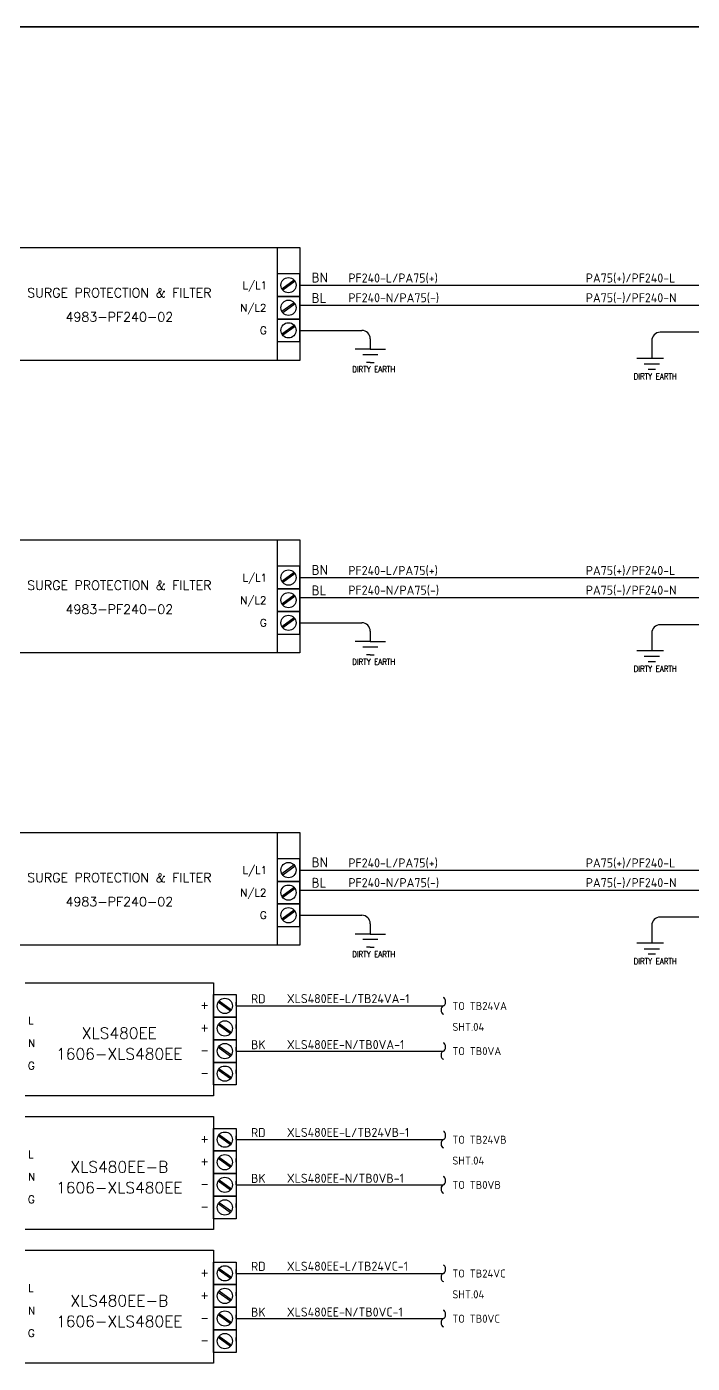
# Model space of a CAD drawing. Header units: millimetres. Extents: x 0 to 7875, y -75 to 3056.
# Drawn here: x 1829 to 2512, y 1332 to 2704 of the extents above; entities that cross this region are included whole.
import ezdxf
from ezdxf.enums import TextEntityAlignment as Align

# ---------------------------------------------------------------- set-up
doc = ezdxf.new("R2010")
doc.units = ezdxf.units.MM
doc.layers.add('HELPPOINT', color=7, linetype='Continuous')
doc.layers.add('power', color=7, linetype='Continuous', lineweight=25)
doc.styles.add('HTX11', font='O8111901')
doc.styles.add('ISO3098B', font='ISO3098B.shx')
doc.styles.add('ROMANS', font='romans.shx', dxfattribs={"width": 0.85, "height": 25})

# ---------------------------------------------------------------- blocks, each defined once
blk = doc.blocks.new('xFrame')
at = {"layer": 'HELPPOINT', "color": 4, "lineweight": 35}
blk.add_line((0, 2704.2), (3893.3, 2704.2), dxfattribs=at)
blk.add_line((0, 2704.2), (3893.3, 2704.2), dxfattribs=at)
at = {"style": 'HTX11'}
for tag, p in [('A', (3517.8, 79.8)), ('B', (3811.6, 14.9))]:
    blk.add_attdef(tag, text='', height=14.8, dxfattribs=at).set_placement(p, align=Align.MIDDLE_CENTER)

msp = doc.modelspace()

# ---------------------------------------------------------------- linework, layer by layer
for p, q in [((1761.4, 2477.5), (2085.7, 2477.5)), ((2085.7, 2423.3), (2085.7, 2415.6)), ((1761.4, 2177.1), (2085.7, 2177.1)), ((2085.7, 2123), (2085.7, 2115.3)), ((1761.4, 1876.8), (2085.7, 1876.8)), ((2085.7, 1822.7), (2085.7, 1814.9)), ((1826.9, 1722.3), (2020.3, 1722.3)), ((2020.3, 1722.3), (2020.3, 1664.3)), ((2020.3, 1664.3), (2020.3, 1606.3)), ((2020.3, 1606.3), (1826.9, 1606.3)), ((1826.9, 1584.9), (2020.3, 1584.9)), ((2020.3, 1584.9), (2020.3, 1526.9)), ((2020.3, 1526.9), (2020.3, 1468.9)), ((2020.3, 1468.9), (1826.9, 1468.9)), ((1826.9, 1447.6), (2020.3, 1447.6)), ((2020.3, 1447.6), (2020.3, 1389.6)), ((2020.3, 1389.6), (2020.3, 1331.5)), ((2020.3, 1331.5), (1826.9, 1331.5))]:
    msp.add_line(p, q)
at = {"color": 2}
for p, q in [((2085.7, 2477.5), (2085.7, 2361.4)), ((2085.7, 2477.5), (2085.7, 2361.4)), ((2085.7, 2419.4), (2085.7, 2361.4)), ((2085.7, 2361.4), (1761.4, 2361.4)), ((2085.7, 2177.1), (2085.7, 2061.1)), ((2085.7, 2177.1), (2085.7, 2061.1)), ((2085.7, 2119.1), (2085.7, 2061.1)), ((2085.7, 2061.1), (1761.4, 2061.1)), ((2085.7, 1876.8), (2085.7, 1760.8)), ((2085.7, 1876.8), (2085.7, 1760.8)), ((2085.7, 1818.8), (2085.7, 1760.8)), ((2085.7, 1760.8), (1761.4, 1760.8))]:
    msp.add_line(p, q, dxfattribs=at)
at = {"color": 0}
for p, q in [((2108.9, 2450.4), (2085.7, 2450.4)), ((2085.7, 2450.4), (2085.7, 2427.2)), ((2103.2, 2443.9), (2090.6, 2434.8)), ((2103.2, 2443.9), (2090.6, 2434.8)), ((2103.2, 2443.9), (2090.6, 2434.8)), ((2103.2, 2443.9), (2090.6, 2434.8)), ((2103.2, 2443.9), (2090.6, 2434.8)), ((2103.2, 2443.9), (2090.6, 2434.8)), ((2103.2, 2443.9), (2090.6, 2434.8)), ((2103.2, 2443.9), (2090.6, 2434.8)), ((2103.2, 2443.9), (2090.6, 2434.8)), ((2103.2, 2443.9), (2090.6, 2434.8)), ((2103.2, 2443.9), (2090.6, 2434.8)), ((2103.2, 2443.9), (2090.6, 2434.8)), ((2103.2, 2443.9), (2090.6, 2434.8)), ((2103.2, 2443.9), (2090.6, 2434.8)), ((2103.2, 2443.9), (2090.6, 2434.8)), ((2108.9, 2427.2), (2108.9, 2450.4)), ((2104, 2442.8), (2091.4, 2433.7)), ((2104, 2442.8), (2091.4, 2433.7)), ((2104, 2442.8), (2091.4, 2433.7)), ((2104, 2442.8), (2091.4, 2433.7)), ((2104, 2442.8), (2091.4, 2433.7)), ((2108.9, 2438.8), (2108.9, 2442.6)), ((2085.7, 2427.2), (2108.9, 2427.2)), ((2108.9, 2427.2), (2085.7, 2427.2)), ((2085.7, 2427.2), (2085.7, 2404)), ((2103.2, 2420.7), (2090.6, 2411.6)), ((2103.2, 2420.7), (2090.6, 2411.6)), ((2103.2, 2420.7), (2090.6, 2411.6)), ((2103.2, 2420.7), (2090.6, 2411.6)), ((2103.2, 2420.7), (2090.6, 2411.6)), ((2103.2, 2420.7), (2090.6, 2411.6)), ((2103.2, 2420.7), (2090.6, 2411.6)), ((2103.2, 2420.7), (2090.6, 2411.6)), ((2103.2, 2420.7), (2090.6, 2411.6)), ((2103.2, 2420.7), (2090.6, 2411.6)), ((2103.2, 2420.7), (2090.6, 2411.6)), ((2103.2, 2420.7), (2090.6, 2411.6)), ((2103.2, 2420.7), (2090.6, 2411.6)), ((2103.2, 2420.7), (2090.6, 2411.6)), ((2103.2, 2420.7), (2090.6, 2411.6)), ((2104, 2419.6), (2091.4, 2410.5)), ((2104, 2419.6), (2091.4, 2410.5)), ((2104, 2419.6), (2091.4, 2410.5)), ((2104, 2419.6), (2091.4, 2410.5)), ((2104, 2419.6), (2091.4, 2410.5)), ((2108.9, 2404), (2108.9, 2427.2)), ((2108.9, 2415.6), (2108.9, 2419.4)), ((2085.7, 2404), (2108.9, 2404)), ((2108.9, 2404), (2085.7, 2404)), ((2085.7, 2404), (2085.7, 2380.8)), ((2108.9, 2380.8), (2108.9, 2404)), ((2103.2, 2397.5), (2090.6, 2388.4)), ((2103.2, 2397.5), (2090.6, 2388.4)), ((2103.2, 2397.5), (2090.6, 2388.4)), ((2103.2, 2397.5), (2090.6, 2388.4)), ((2103.2, 2397.5), (2090.6, 2388.4)), ((2103.2, 2397.5), (2090.6, 2388.4)), ((2103.2, 2397.5), (2090.6, 2388.4)), ((2103.2, 2397.5), (2090.6, 2388.4)), ((2103.2, 2397.5), (2090.6, 2388.4)), ((2103.2, 2397.5), (2090.6, 2388.4)), ((2103.2, 2397.5), (2090.6, 2388.4)), ((2103.2, 2397.5), (2090.6, 2388.4)), ((2103.2, 2397.5), (2090.6, 2388.4)), ((2103.2, 2397.5), (2090.6, 2388.4)), ((2103.2, 2397.5), (2090.6, 2388.4)), ((2104, 2396.4), (2091.4, 2387.3)), ((2104, 2396.4), (2091.4, 2387.3)), ((2104, 2396.4), (2091.4, 2387.3)), ((2104, 2396.4), (2091.4, 2387.3)), ((2104, 2396.4), (2091.4, 2387.3)), ((2085.7, 2380.8), (2108.9, 2380.8)), ((2108.9, 2150.1), (2085.7, 2150.1)), ((2085.7, 2150.1), (2085.7, 2126.9)), ((2103.2, 2143.6), (2090.6, 2134.4)), ((2103.2, 2143.6), (2090.6, 2134.4)), ((2103.2, 2143.6), (2090.6, 2134.4)), ((2103.2, 2143.6), (2090.6, 2134.4)), ((2103.2, 2143.6), (2090.6, 2134.4)), ((2103.2, 2143.6), (2090.6, 2134.4)), ((2103.2, 2143.6), (2090.6, 2134.4)), ((2103.2, 2143.6), (2090.6, 2134.4)), ((2103.2, 2143.6), (2090.6, 2134.4)), ((2103.2, 2143.6), (2090.6, 2134.4)), ((2103.2, 2143.6), (2090.6, 2134.4)), ((2103.2, 2143.6), (2090.6, 2134.4)), ((2103.2, 2143.6), (2090.6, 2134.4)), ((2103.2, 2143.6), (2090.6, 2134.4)), ((2103.2, 2143.6), (2090.6, 2134.4)), ((2104, 2142.5), (2091.4, 2133.3)), ((2104, 2142.5), (2091.4, 2133.3)), ((2104, 2142.5), (2091.4, 2133.3)), ((2104, 2142.5), (2091.4, 2133.3)), ((2104, 2142.5), (2091.4, 2133.3)), ((2108.9, 2126.9), (2108.9, 2150.1)), ((2108.9, 2138.5), (2108.9, 2142.3)), ((2085.7, 2126.9), (2108.9, 2126.9)), ((2108.9, 2126.9), (2085.7, 2126.9)), ((2085.7, 2126.9), (2085.7, 2103.7)), ((2103.2, 2120.4), (2090.6, 2111.2)), ((2103.2, 2120.4), (2090.6, 2111.2)), ((2103.2, 2120.4), (2090.6, 2111.2)), ((2103.2, 2120.4), (2090.6, 2111.2)), ((2103.2, 2120.4), (2090.6, 2111.2)), ((2103.2, 2120.4), (2090.6, 2111.2)), ((2103.2, 2120.4), (2090.6, 2111.2)), ((2103.2, 2120.4), (2090.6, 2111.2)), ((2103.2, 2120.4), (2090.6, 2111.2)), ((2103.2, 2120.4), (2090.6, 2111.2)), ((2103.2, 2120.4), (2090.6, 2111.2)), ((2103.2, 2120.4), (2090.6, 2111.2)), ((2103.2, 2120.4), (2090.6, 2111.2)), ((2103.2, 2120.4), (2090.6, 2111.2)), ((2103.2, 2120.4), (2090.6, 2111.2)), ((2104, 2119.3), (2091.4, 2110.1)), ((2104, 2119.3), (2091.4, 2110.1)), ((2104, 2119.3), (2091.4, 2110.1)), ((2104, 2119.3), (2091.4, 2110.1)), ((2104, 2119.3), (2091.4, 2110.1)), ((2108.9, 2103.7), (2108.9, 2126.9)), ((2108.9, 2115.3), (2108.9, 2119.1)), ((2085.7, 2103.7), (2108.9, 2103.7)), ((2108.9, 2103.7), (2085.7, 2103.7)), ((2085.7, 2103.7), (2085.7, 2080.4)), ((2108.9, 2080.4), (2108.9, 2103.7)), ((2103.2, 2097.2), (2090.6, 2088)), ((2103.2, 2097.2), (2090.6, 2088)), ((2103.2, 2097.2), (2090.6, 2088)), ((2103.2, 2097.2), (2090.6, 2088)), ((2103.2, 2097.2), (2090.6, 2088)), ((2103.2, 2097.2), (2090.6, 2088)), ((2103.2, 2097.2), (2090.6, 2088)), ((2103.2, 2097.2), (2090.6, 2088)), ((2103.2, 2097.2), (2090.6, 2088)), ((2103.2, 2097.2), (2090.6, 2088)), ((2103.2, 2097.2), (2090.6, 2088)), ((2103.2, 2097.2), (2090.6, 2088)), ((2103.2, 2097.2), (2090.6, 2088)), ((2103.2, 2097.2), (2090.6, 2088)), ((2103.2, 2097.2), (2090.6, 2088)), ((2104, 2096.1), (2091.4, 2086.9)), ((2104, 2096.1), (2091.4, 2086.9)), ((2104, 2096.1), (2091.4, 2086.9)), ((2104, 2096.1), (2091.4, 2086.9)), ((2104, 2096.1), (2091.4, 2086.9)), ((2085.7, 2080.4), (2108.9, 2080.4)), ((2108.9, 1849.7), (2085.7, 1849.7)), ((2085.7, 1849.7), (2085.7, 1826.5)), ((2103.2, 1843.3), (2090.6, 1834.1)), ((2103.2, 1843.3), (2090.6, 1834.1)), ((2103.2, 1843.3), (2090.6, 1834.1)), ((2103.2, 1843.3), (2090.6, 1834.1)), ((2103.2, 1843.3), (2090.6, 1834.1)), ((2103.2, 1843.3), (2090.6, 1834.1)), ((2103.2, 1843.3), (2090.6, 1834.1)), ((2103.2, 1843.3), (2090.6, 1834.1)), ((2103.2, 1843.3), (2090.6, 1834.1)), ((2103.2, 1843.3), (2090.6, 1834.1)), ((2103.2, 1843.3), (2090.6, 1834.1)), ((2103.2, 1843.3), (2090.6, 1834.1)), ((2103.2, 1843.3), (2090.6, 1834.1)), ((2103.2, 1843.3), (2090.6, 1834.1)), ((2103.2, 1843.3), (2090.6, 1834.1)), ((2104, 1842.2), (2091.4, 1833)), ((2104, 1842.2), (2091.4, 1833)), ((2104, 1842.2), (2091.4, 1833)), ((2104, 1842.2), (2091.4, 1833)), ((2104, 1842.2), (2091.4, 1833)), ((2108.9, 1826.5), (2108.9, 1849.7)), ((2108.9, 1838.1), (2108.9, 1842)), ((2085.7, 1826.5), (2108.9, 1826.5)), ((2108.9, 1826.5), (2085.7, 1826.5)), ((2085.7, 1826.5), (2085.7, 1803.3)), ((2108.9, 1803.3), (2108.9, 1826.5)), ((2103.2, 1820.1), (2090.6, 1810.9)), ((2103.2, 1820.1), (2090.6, 1810.9)), ((2103.2, 1820.1), (2090.6, 1810.9)), ((2103.2, 1820.1), (2090.6, 1810.9)), ((2103.2, 1820.1), (2090.6, 1810.9)), ((2103.2, 1820.1), (2090.6, 1810.9)), ((2103.2, 1820.1), (2090.6, 1810.9)), ((2103.2, 1820.1), (2090.6, 1810.9)), ((2103.2, 1820.1), (2090.6, 1810.9)), ((2103.2, 1820.1), (2090.6, 1810.9)), ((2103.2, 1820.1), (2090.6, 1810.9)), ((2103.2, 1820.1), (2090.6, 1810.9)), ((2103.2, 1820.1), (2090.6, 1810.9)), ((2103.2, 1820.1), (2090.6, 1810.9)), ((2103.2, 1820.1), (2090.6, 1810.9)), ((2104, 1819), (2091.4, 1809.8)), ((2104, 1819), (2091.4, 1809.8)), ((2104, 1819), (2091.4, 1809.8)), ((2104, 1819), (2091.4, 1809.8)), ((2104, 1819), (2091.4, 1809.8)), ((2108.9, 1814.9), (2108.9, 1818.8)), ((2085.7, 1803.3), (2108.9, 1803.3)), ((2108.9, 1803.3), (2085.7, 1803.3)), ((2085.7, 1803.3), (2085.7, 1780.1)), ((2108.9, 1780.1), (2108.9, 1803.3)), ((2103.2, 1796.9), (2090.6, 1787.7)), ((2103.2, 1796.9), (2090.6, 1787.7)), ((2103.2, 1796.9), (2090.6, 1787.7)), ((2103.2, 1796.9), (2090.6, 1787.7)), ((2103.2, 1796.9), (2090.6, 1787.7)), ((2103.2, 1796.9), (2090.6, 1787.7)), ((2103.2, 1796.9), (2090.6, 1787.7)), ((2103.2, 1796.9), (2090.6, 1787.7)), ((2103.2, 1796.9), (2090.6, 1787.7)), ((2103.2, 1796.9), (2090.6, 1787.7)), ((2103.2, 1796.9), (2090.6, 1787.7)), ((2103.2, 1796.9), (2090.6, 1787.7)), ((2103.2, 1796.9), (2090.6, 1787.7)), ((2103.2, 1796.9), (2090.6, 1787.7)), ((2103.2, 1796.9), (2090.6, 1787.7)), ((2104, 1795.8), (2091.4, 1786.6)), ((2104, 1795.8), (2091.4, 1786.6)), ((2104, 1795.8), (2091.4, 1786.6)), ((2104, 1795.8), (2091.4, 1786.6)), ((2104, 1795.8), (2091.4, 1786.6)), ((2085.7, 1780.1), (2108.9, 1780.1)), ((2020.3, 1722.3), (2020.3, 1606.3)), ((2020.3, 1687), (2020.3, 1710.2)), ((2020.3, 1710.2), (2043.5, 1710.2)), ((2025.2, 1702.7), (2037.8, 1693.5)), ((2025.2, 1702.7), (2037.8, 1693.5)), ((2025.2, 1702.7), (2037.8, 1693.5)), ((2025.2, 1702.7), (2037.8, 1693.5)), ((2025.2, 1702.7), (2037.8, 1693.5)), ((2026, 1703.8), (2038.6, 1694.6)), ((2026, 1703.8), (2038.6, 1694.6)), ((2026, 1703.8), (2038.6, 1694.6)), ((2026, 1703.8), (2038.6, 1694.6)), ((2026, 1703.8), (2038.6, 1694.6)), ((2026, 1703.8), (2038.6, 1694.6)), ((2026, 1703.8), (2038.6, 1694.6)), ((2026, 1703.8), (2038.6, 1694.6)), ((2026, 1703.8), (2038.6, 1694.6)), ((2026, 1703.8), (2038.6, 1694.6)), ((2026, 1703.8), (2038.6, 1694.6)), ((2026, 1703.8), (2038.6, 1694.6)), ((2026, 1703.8), (2038.6, 1694.6)), ((2026, 1703.8), (2038.6, 1694.6)), ((2026, 1703.8), (2038.6, 1694.6)), ((2043.5, 1710.2), (2043.5, 1687)), ((2043.5, 1698.6), (2043.5, 1702.5)), ((2043.5, 1687), (2020.3, 1687)), ((2020.3, 1663.8), (2020.3, 1687)), ((2020.3, 1687), (2043.5, 1687)), ((2025.2, 1679.5), (2037.8, 1670.3)), ((2025.2, 1679.5), (2037.8, 1670.3)), ((2025.2, 1679.5), (2037.8, 1670.3)), ((2025.2, 1679.5), (2037.8, 1670.3)), ((2025.2, 1679.5), (2037.8, 1670.3)), ((2026, 1680.5), (2038.6, 1671.4)), ((2026, 1680.5), (2038.6, 1671.4)), ((2026, 1680.5), (2038.6, 1671.4)), ((2026, 1680.5), (2038.6, 1671.4)), ((2026, 1680.5), (2038.6, 1671.4)), ((2026, 1680.5), (2038.6, 1671.4)), ((2026, 1680.5), (2038.6, 1671.4)), ((2026, 1680.5), (2038.6, 1671.4)), ((2026, 1680.5), (2038.6, 1671.4)), ((2026, 1680.5), (2038.6, 1671.4)), ((2026, 1680.5), (2038.6, 1671.4)), ((2026, 1680.5), (2038.6, 1671.4)), ((2026, 1680.5), (2038.6, 1671.4)), ((2026, 1680.5), (2038.6, 1671.4)), ((2026, 1680.5), (2038.6, 1671.4)), ((2043.5, 1687), (2043.5, 1663.8)), ((2043.5, 1675.4), (2043.5, 1679.3)), ((2043.5, 1663.8), (2020.3, 1663.8)), ((2020.3, 1640.6), (2020.3, 1663.8)), ((2020.3, 1663.8), (2043.5, 1663.8)), ((2043.5, 1663.8), (2043.5, 1640.6)), ((2025.2, 1656.2), (2037.8, 1647.1)), ((2025.2, 1656.2), (2037.8, 1647.1)), ((2025.2, 1656.2), (2037.8, 1647.1)), ((2025.2, 1656.2), (2037.8, 1647.1)), ((2025.2, 1656.2), (2037.8, 1647.1)), ((2026, 1657.3), (2038.6, 1648.2)), ((2026, 1657.3), (2038.6, 1648.2)), ((2026, 1657.3), (2038.6, 1648.2)), ((2026, 1657.3), (2038.6, 1648.2)), ((2026, 1657.3), (2038.6, 1648.2)), ((2026, 1657.3), (2038.6, 1648.2)), ((2026, 1657.3), (2038.6, 1648.2)), ((2026, 1657.3), (2038.6, 1648.2)), ((2026, 1657.3), (2038.6, 1648.2)), ((2026, 1657.3), (2038.6, 1648.2)), ((2026, 1657.3), (2038.6, 1648.2)), ((2026, 1657.3), (2038.6, 1648.2)), ((2026, 1657.3), (2038.6, 1648.2)), ((2026, 1657.3), (2038.6, 1648.2)), ((2026, 1657.3), (2038.6, 1648.2)), ((2043.5, 1652.2), (2043.5, 1656.1)), ((2043.5, 1652.2), (2256.3, 1652.2)), ((2043.5, 1640.6), (2020.3, 1640.6)), ((2020.3, 1617.4), (2020.3, 1640.6)), ((2020.3, 1640.6), (2043.5, 1640.6)), ((2026, 1634.1), (2038.6, 1625)), ((2026, 1634.1), (2038.6, 1625)), ((2026, 1634.1), (2038.6, 1625)), ((2026, 1634.1), (2038.6, 1625)), ((2026, 1634.1), (2038.6, 1625)), ((2026, 1634.1), (2038.6, 1625)), ((2026, 1634.1), (2038.6, 1625)), ((2026, 1634.1), (2038.6, 1625)), ((2026, 1634.1), (2038.6, 1625)), ((2026, 1634.1), (2038.6, 1625)), ((2026, 1634.1), (2038.6, 1625)), ((2026, 1634.1), (2038.6, 1625)), ((2026, 1634.1), (2038.6, 1625)), ((2026, 1634.1), (2038.6, 1625)), ((2026, 1634.1), (2038.6, 1625)), ((2043.5, 1640.6), (2043.5, 1617.4)), ((2025.2, 1633), (2037.8, 1623.9)), ((2025.2, 1633), (2037.8, 1623.9)), ((2025.2, 1633), (2037.8, 1623.9)), ((2025.2, 1633), (2037.8, 1623.9)), ((2025.2, 1633), (2037.8, 1623.9)), ((2043.5, 1629), (2043.5, 1632.9)), ((2043.5, 1617.4), (2020.3, 1617.4)), ((2020.3, 1584.9), (2020.3, 1468.9)), ((2020.3, 1549.6), (2020.3, 1572.8)), ((2020.3, 1572.8), (2043.5, 1572.8)), ((2025.2, 1565.3), (2037.8, 1556.1)), ((2025.2, 1565.3), (2037.8, 1556.1)), ((2025.2, 1565.3), (2037.8, 1556.1)), ((2025.2, 1565.3), (2037.8, 1556.1)), ((2025.2, 1565.3), (2037.8, 1556.1)), ((2026, 1566.4), (2038.6, 1557.2)), ((2026, 1566.4), (2038.6, 1557.2)), ((2026, 1566.4), (2038.6, 1557.2)), ((2026, 1566.4), (2038.6, 1557.2)), ((2026, 1566.4), (2038.6, 1557.2)), ((2026, 1566.4), (2038.6, 1557.2)), ((2026, 1566.4), (2038.6, 1557.2)), ((2026, 1566.4), (2038.6, 1557.2)), ((2026, 1566.4), (2038.6, 1557.2)), ((2026, 1566.4), (2038.6, 1557.2)), ((2026, 1566.4), (2038.6, 1557.2)), ((2026, 1566.4), (2038.6, 1557.2)), ((2026, 1566.4), (2038.6, 1557.2)), ((2026, 1566.4), (2038.6, 1557.2)), ((2026, 1566.4), (2038.6, 1557.2)), ((2043.5, 1572.8), (2043.5, 1549.6)), ((2043.5, 1561.2), (2043.5, 1565.1)), ((2043.5, 1549.6), (2020.3, 1549.6)), ((2020.3, 1526.4), (2020.3, 1549.6)), ((2020.3, 1549.6), (2043.5, 1549.6)), ((2025.2, 1542.1), (2037.8, 1532.9)), ((2025.2, 1542.1), (2037.8, 1532.9)), ((2025.2, 1542.1), (2037.8, 1532.9)), ((2025.2, 1542.1), (2037.8, 1532.9)), ((2025.2, 1542.1), (2037.8, 1532.9)), ((2026, 1543.2), (2038.6, 1534)), ((2026, 1543.2), (2038.6, 1534)), ((2026, 1543.2), (2038.6, 1534)), ((2026, 1543.2), (2038.6, 1534)), ((2026, 1543.2), (2038.6, 1534)), ((2026, 1543.2), (2038.6, 1534)), ((2026, 1543.2), (2038.6, 1534)), ((2026, 1543.2), (2038.6, 1534)), ((2026, 1543.2), (2038.6, 1534)), ((2026, 1543.2), (2038.6, 1534)), ((2026, 1543.2), (2038.6, 1534)), ((2026, 1543.2), (2038.6, 1534)), ((2026, 1543.2), (2038.6, 1534)), ((2026, 1543.2), (2038.6, 1534)), ((2026, 1543.2), (2038.6, 1534)), ((2043.5, 1549.6), (2043.5, 1526.4)), ((2043.5, 1538), (2043.5, 1541.9)), ((2043.5, 1526.4), (2020.3, 1526.4)), ((2020.3, 1503.2), (2020.3, 1526.4)), ((2020.3, 1526.4), (2043.5, 1526.4)), ((2043.5, 1526.4), (2043.5, 1503.2)), ((2025.2, 1518.9), (2037.8, 1509.7)), ((2025.2, 1518.9), (2037.8, 1509.7)), ((2025.2, 1518.9), (2037.8, 1509.7)), ((2025.2, 1518.9), (2037.8, 1509.7)), ((2025.2, 1518.9), (2037.8, 1509.7)), ((2026, 1520), (2038.6, 1510.8)), ((2026, 1520), (2038.6, 1510.8)), ((2026, 1520), (2038.6, 1510.8)), ((2026, 1520), (2038.6, 1510.8)), ((2026, 1520), (2038.6, 1510.8)), ((2026, 1520), (2038.6, 1510.8)), ((2026, 1520), (2038.6, 1510.8)), ((2026, 1520), (2038.6, 1510.8)), ((2026, 1520), (2038.6, 1510.8)), ((2026, 1520), (2038.6, 1510.8)), ((2026, 1520), (2038.6, 1510.8)), ((2026, 1520), (2038.6, 1510.8)), ((2026, 1520), (2038.6, 1510.8)), ((2026, 1520), (2038.6, 1510.8)), ((2026, 1520), (2038.6, 1510.8)), ((2043.5, 1514.8), (2043.5, 1518.7)), ((2043.5, 1514.8), (2256.3, 1514.8)), ((2043.5, 1503.2), (2020.3, 1503.2)), ((2020.3, 1480), (2020.3, 1503.2)), ((2020.3, 1503.2), (2043.5, 1503.2)), ((2026, 1496.8), (2038.6, 1487.6)), ((2026, 1496.8), (2038.6, 1487.6)), ((2026, 1496.8), (2038.6, 1487.6)), ((2026, 1496.8), (2038.6, 1487.6)), ((2026, 1496.8), (2038.6, 1487.6)), ((2026, 1496.8), (2038.6, 1487.6)), ((2026, 1496.8), (2038.6, 1487.6)), ((2026, 1496.8), (2038.6, 1487.6)), ((2026, 1496.8), (2038.6, 1487.6)), ((2026, 1496.8), (2038.6, 1487.6)), ((2026, 1496.8), (2038.6, 1487.6)), ((2026, 1496.8), (2038.6, 1487.6)), ((2026, 1496.8), (2038.6, 1487.6)), ((2026, 1496.8), (2038.6, 1487.6)), ((2026, 1496.8), (2038.6, 1487.6)), ((2043.5, 1503.2), (2043.5, 1480)), ((2025.2, 1495.7), (2037.8, 1486.5)), ((2025.2, 1495.7), (2037.8, 1486.5)), ((2025.2, 1495.7), (2037.8, 1486.5)), ((2025.2, 1495.7), (2037.8, 1486.5)), ((2025.2, 1495.7), (2037.8, 1486.5)), ((2043.5, 1491.6), (2043.5, 1495.5)), ((2043.5, 1480), (2020.3, 1480)), ((2020.3, 1447.6), (2020.3, 1331.5)), ((2020.3, 1412.3), (2020.3, 1435.5)), ((2020.3, 1435.5), (2043.5, 1435.5)), ((2025.2, 1427.9), (2037.8, 1418.8)), ((2025.2, 1427.9), (2037.8, 1418.8)), ((2025.2, 1427.9), (2037.8, 1418.8)), ((2025.2, 1427.9), (2037.8, 1418.8)), ((2025.2, 1427.9), (2037.8, 1418.8)), ((2026, 1429), (2038.6, 1419.9)), ((2026, 1429), (2038.6, 1419.9)), ((2026, 1429), (2038.6, 1419.9)), ((2026, 1429), (2038.6, 1419.9)), ((2026, 1429), (2038.6, 1419.9)), ((2026, 1429), (2038.6, 1419.9)), ((2026, 1429), (2038.6, 1419.9)), ((2026, 1429), (2038.6, 1419.9)), ((2026, 1429), (2038.6, 1419.9)), ((2026, 1429), (2038.6, 1419.9)), ((2026, 1429), (2038.6, 1419.9)), ((2026, 1429), (2038.6, 1419.9)), ((2026, 1429), (2038.6, 1419.9)), ((2026, 1429), (2038.6, 1419.9)), ((2026, 1429), (2038.6, 1419.9)), ((2043.5, 1435.5), (2043.5, 1412.3)), ((2043.5, 1423.9), (2043.5, 1427.7)), ((2043.5, 1412.3), (2020.3, 1412.3)), ((2020.3, 1389.1), (2020.3, 1412.3)), ((2020.3, 1412.3), (2043.5, 1412.3)), ((2025.2, 1404.7), (2037.8, 1395.6)), ((2025.2, 1404.7), (2037.8, 1395.6)), ((2025.2, 1404.7), (2037.8, 1395.6)), ((2025.2, 1404.7), (2037.8, 1395.6)), ((2025.2, 1404.7), (2037.8, 1395.6)), ((2026, 1405.8), (2038.6, 1396.7)), ((2026, 1405.8), (2038.6, 1396.7)), ((2026, 1405.8), (2038.6, 1396.7)), ((2026, 1405.8), (2038.6, 1396.7)), ((2026, 1405.8), (2038.6, 1396.7)), ((2026, 1405.8), (2038.6, 1396.7)), ((2026, 1405.8), (2038.6, 1396.7)), ((2026, 1405.8), (2038.6, 1396.7)), ((2026, 1405.8), (2038.6, 1396.7)), ((2026, 1405.8), (2038.6, 1396.7)), ((2026, 1405.8), (2038.6, 1396.7)), ((2026, 1405.8), (2038.6, 1396.7)), ((2026, 1405.8), (2038.6, 1396.7)), ((2026, 1405.8), (2038.6, 1396.7)), ((2026, 1405.8), (2038.6, 1396.7)), ((2043.5, 1412.3), (2043.5, 1389.1)), ((2043.5, 1400.7), (2043.5, 1404.5)), ((2043.5, 1389.1), (2020.3, 1389.1)), ((2020.3, 1365.9), (2020.3, 1389.1)), ((2020.3, 1389.1), (2043.5, 1389.1)), ((2043.5, 1389.1), (2043.5, 1365.9)), ((2025.2, 1381.5), (2037.8, 1372.3)), ((2025.2, 1381.5), (2037.8, 1372.3)), ((2025.2, 1381.5), (2037.8, 1372.3)), ((2025.2, 1381.5), (2037.8, 1372.3)), ((2025.2, 1381.5), (2037.8, 1372.3)), ((2026, 1382.6), (2038.6, 1373.5)), ((2026, 1382.6), (2038.6, 1373.5)), ((2026, 1382.6), (2038.6, 1373.5)), ((2026, 1382.6), (2038.6, 1373.5)), ((2026, 1382.6), (2038.6, 1373.5)), ((2026, 1382.6), (2038.6, 1373.5)), ((2026, 1382.6), (2038.6, 1373.5)), ((2026, 1382.6), (2038.6, 1373.5)), ((2026, 1382.6), (2038.6, 1373.5)), ((2026, 1382.6), (2038.6, 1373.5)), ((2026, 1382.6), (2038.6, 1373.5)), ((2026, 1382.6), (2038.6, 1373.5)), ((2026, 1382.6), (2038.6, 1373.5)), ((2026, 1382.6), (2038.6, 1373.5)), ((2026, 1382.6), (2038.6, 1373.5)), ((2043.5, 1377.5), (2043.5, 1381.3)), ((2043.5, 1377.5), (2256.3, 1377.5)), ((2043.5, 1365.9), (2020.3, 1365.9)), ((2020.3, 1342.7), (2020.3, 1365.9)), ((2020.3, 1365.9), (2043.5, 1365.9)), ((2026, 1359.4), (2038.6, 1350.2)), ((2026, 1359.4), (2038.6, 1350.2)), ((2026, 1359.4), (2038.6, 1350.2)), ((2026, 1359.4), (2038.6, 1350.2)), ((2026, 1359.4), (2038.6, 1350.2)), ((2026, 1359.4), (2038.6, 1350.2)), ((2026, 1359.4), (2038.6, 1350.2)), ((2026, 1359.4), (2038.6, 1350.2)), ((2026, 1359.4), (2038.6, 1350.2)), ((2026, 1359.4), (2038.6, 1350.2)), ((2026, 1359.4), (2038.6, 1350.2)), ((2026, 1359.4), (2038.6, 1350.2)), ((2026, 1359.4), (2038.6, 1350.2)), ((2026, 1359.4), (2038.6, 1350.2)), ((2026, 1359.4), (2038.6, 1350.2)), ((2043.5, 1365.9), (2043.5, 1342.7)), ((2025.2, 1358.3), (2037.8, 1349.1)), ((2025.2, 1358.3), (2037.8, 1349.1)), ((2025.2, 1358.3), (2037.8, 1349.1)), ((2025.2, 1358.3), (2037.8, 1349.1)), ((2025.2, 1358.3), (2037.8, 1349.1)), ((2043.5, 1354.3), (2043.5, 1358.1)), ((2043.5, 1342.7), (2020.3, 1342.7))]:
    msp.add_line(p, q, dxfattribs=at)
at = {"color": 3}
for p, q in [((2108.9, 2392.4), (2172.6, 2392.4)), ((2542.7, 2390.4), (2479, 2390.4)), ((2181.3, 2383.7), (2181.3, 2373)), ((2470.3, 2381.7), (2470.3, 2363.5)), ((2181.3, 2373), (2165.8, 2373)), ((2189, 2367.4), (2173.6, 2367.4)), ((2181.3, 2373), (2196.8, 2373)), ((2482.4, 2363.5), (2454.9, 2363.5)), ((2181.3, 2359.5), (2177.4, 2359.5)), ((2181.3, 2359.5), (2185.2, 2359.5)), ((2462.6, 2357.9), (2478.1, 2357.9)), ((2474.2, 2352.2), (2466.5, 2352.2)), ((2108.9, 2092), (2172.6, 2092)), ((2542.7, 2090.1), (2479, 2090.1)), ((2181.3, 2083.3), (2181.3, 2072.7)), ((2470.3, 2081.4), (2470.3, 2063.2)), ((2181.3, 2072.7), (2165.8, 2072.7)), ((2189, 2067.1), (2173.6, 2067.1)), ((2181.3, 2059.2), (2177.4, 2059.2)), ((2181.3, 2072.7), (2196.8, 2072.7)), ((2181.3, 2059.2), (2185.2, 2059.2)), ((2482.4, 2063.2), (2454.9, 2063.2)), ((2462.6, 2057.6), (2478.1, 2057.6)), ((2474.2, 2051.9), (2466.5, 2051.9)), ((2108.9, 1791.7), (2172.6, 1791.7)), ((2542.7, 1789.8), (2479, 1789.8)), ((2181.3, 1772.4), (2165.8, 1772.4)), ((2181.3, 1783), (2181.3, 1772.4)), ((2181.3, 1772.4), (2196.8, 1772.4)), ((2470.3, 1781.1), (2470.3, 1762.9)), ((2189, 1766.8), (2173.6, 1766.8)), ((2181.3, 1758.8), (2177.4, 1758.8)), ((2181.3, 1758.8), (2185.2, 1758.8)), ((2482.4, 1762.9), (2454.9, 1762.9)), ((2462.6, 1757.3), (2478.1, 1757.3)), ((2474.2, 1751.6), (2466.5, 1751.6))]:
    msp.add_line(p, q, dxfattribs=at)
at = {"color": 1}
for p, q in [((2043.5, 1698.6), (2256.3, 1698.6)), ((2043.5, 1561.2), (2256.3, 1561.2)), ((2043.5, 1423.9), (2256.3, 1423.9))]:
    msp.add_line(p, q, dxfattribs=at)
at = {"color": 2}
for points in [[(2108.9, 2361.4), (1738.2, 2361.4), (1738.2, 2477.5), (2108.9, 2477.5)], [(2108.9, 2061.1), (1738.2, 2061.1), (1738.2, 2177.1), (2108.9, 2177.1)], [(2108.9, 1760.8), (1738.2, 1760.8), (1738.2, 1876.8), (2108.9, 1876.8)]]:
    msp.add_lwpolyline(points, close=True, dxfattribs=at)
at = {"color": 0}
for centre in [(2097.3, 2438.8), (2097.3, 2415.6), (2097.3, 2392.4), (2097.3, 2138.5), (2097.3, 2115.3), (2097.3, 2092), (2097.3, 1838.1), (2097.3, 1814.9), (2097.3, 1791.7), (2031.9, 1698.6), (2031.9, 1675.4), (2031.9, 1652.2), (2031.9, 1629), (2031.9, 1561.2), (2031.9, 1538), (2031.9, 1514.8), (2031.9, 1491.6), (2031.9, 1423.9), (2031.9, 1400.7), (2031.9, 1377.5), (2031.9, 1354.3)]:
    msp.add_circle(centre, 7.83, dxfattribs=at)
at = {"color": 3}
for centre, start, end in [((2172.6, 2383.7), 0, 90), ((2479, 2381.7), 90, 180), ((2172.6, 2083.3), 0, 90), ((2479, 2081.4), 90, 180), ((2172.6, 1783), 0, 90), ((2479, 1781.1), 90, 180)]:
    msp.add_arc(centre, 8.7, start, end, dxfattribs=at)
at = {"layer": 'power', "color": 1, "linetype": 'Continuous'}
for p, q in [((2108.9, 2438.8), (2542.7, 2438.8)), ((2108.9, 2138.5), (2542.7, 2138.5)), ((2108.9, 1838.1), (2542.7, 1838.1))]:
    msp.add_line(p, q, dxfattribs=at)
at = {"layer": 'power', "color": 0}
for p, q in [((2542.7, 2417.8), (2108.9, 2417.8)), ((2542.7, 2117.5), (2108.9, 2117.5)), ((2542.7, 1817.2), (2108.9, 1817.2))]:
    msp.add_line(p, q, dxfattribs=at)
at = {"layer": 'power', "color": 1}
for centre, major_axis in [((2256.3, 1702.8), (0, 4.24)), ((2256.3, 1694.4), (0, -4.24)), ((2256.3, 1565.5), (0, 4.24)), ((2256.3, 1557), (0, -4.24)), ((2256.3, 1428.1), (0, 4.24)), ((2256.3, 1419.6), (0, -4.24))]:
    msp.add_ellipse(centre, major_axis=major_axis, ratio=0.550167, start_param=3.141593, end_param=6.283185, dxfattribs=at)
at = {"layer": 'power', "color": 0}
for centre, major_axis in [((2256.3, 1648), (0, -4.24)), ((2256.3, 1656.4), (0, 4.24)), ((2256.3, 1510.6), (0, -4.24)), ((2256.3, 1519.1), (0, 4.24)), ((2256.3, 1373.2), (0, -4.24)), ((2256.3, 1381.7), (0, 4.24))]:
    msp.add_ellipse(centre, major_axis=major_axis, ratio=0.550167, start_param=3.141593, end_param=6.283185, dxfattribs=at)

# ---------------------------------------------------------------- block references
msp.add_blockref('xFrame', (0, 0))

# ---------------------------------------------------------------- texts
at = {"style": 'ROMANS'}
for s, p in [('L/L1', (2075.3, 2434.8, 3.5)), ('N/L2', (2074.6, 2411.6, 3.5)), ('G', (2075, 2388.5)), ('L/L1', (2075.3, 2134.5, 3.5)), ('N/L2', (2074.6, 2111.3, 3.5)), ('G', (2075, 2088.2)), ('L/L1', (2075.3, 1834.2, 3.5)), ('N/L2', (2074.6, 1811, 3.5)), ('G', (2075, 1787.9))]:
    msp.add_text(s, height=7.73, dxfattribs=at).set_placement(p, align=Align.RIGHT)
at = {"color": 2, "style": 'ROMANS'}
for s, p in [('SURGE PROTECTION & FILTER', (1923.6, 2431, 3.5)), ('4983-PF240-02', (1923.6, 2406.2, 3.5)), ('SURGE PROTECTION & FILTER', (1923.6, 2130.6, 3.5)), ('4983-PF240-02', (1923.6, 2105.9, 3.5)), ('SURGE PROTECTION & FILTER', (1923.6, 1830.3, 3.5)), ('4983-PF240-02', (1923.6, 1805.6, 3.5))]:
    msp.add_text(s, height=9.52, dxfattribs=at).set_placement(p, align=Align.MIDDLE_CENTER)
at = {"color": 0, "style": 'ROMANS', "width": 0.85}
for p in [(2184.8, 2352.4), (2473.9, 2345.1), (2184.8, 2052), (2473.9, 2044.8), (2184.8, 1751.7), (2473.9, 1744.4)]:
    msp.add_text('DIRTY EARTH', height=6.188, dxfattribs=at).set_placement(p, align=Align.MIDDLE_CENTER)
at = {"style": 'ROMANS'}
for s, p in [('+', (2015.5, 1702.2, 3.5)), ('+', (2015.5, 1679, 3.5)), ('-', (2015.5, 1655.8, 3.5)), ('-', (2015.5, 1632.6, 3.5)), ('+', (2015.5, 1564.8, 3.5)), ('+', (2015.5, 1541.6, 3.5)), ('-', (2015.5, 1518.4, 3.5)), ('-', (2015.5, 1495.2, 3.5)), ('+', (2015.5, 1427.4, 3.5)), ('+', (2015.5, 1404.2, 3.5)), ('-', (2015.5, 1381, 3.5)), ('-', (2015.5, 1357.8, 3.5))]:
    msp.add_text(s, height=7.73, rotation=180, dxfattribs=at).set_placement(p)
for s, p in [('L', (1829.9, 1679.7, 3.5)), ('N', (1829.9, 1656.5, 3.5)), ('G', (1829.8, 1633.3)), ('L', (1829.9, 1542.3, 3.5)), ('N', (1829.9, 1519.1, 3.5)), ('G', (1829.8, 1496)), ('L', (1829.9, 1404.9, 3.5)), ('N', (1829.9, 1381.7, 3.5)), ('G', (1829.8, 1358.6))]:
    msp.add_text(s, height=7.73, dxfattribs=at).set_placement(p)
for s, height, p in [('XLS480EE', 11.6, (1923.6, 1670.6, 3.5)), ('1606-XLS480EE', 11.602, (1923.6, 1649.2, 3.5)), ('XLS480EE-B', 11.6, (1923.6, 1533.2, 3.5)), ('1606-XLS480EE', 11.602, (1923.6, 1511.9, 3.5)), ('XLS480EE-B', 11.6, (1923.6, 1395.8, 3.5)), ('1606-XLS480EE', 11.602, (1923.6, 1374.5, 3.5))]:
    msp.add_text(s, height=height, dxfattribs=at).set_placement(p, align=Align.MIDDLE_CENTER)
at = {"layer": 'power', "color": 0, "style": 'ISO3098B'}
for s, height, p in [('BN', 10.23, (2121, 2446.6)), ('BL', 10.23, (2121, 2425.6)), ('BN', 10.23, (2121, 2146.3)), ('BL', 10.23, (2121, 2125.3)), ('BN', 10.23, (2121, 1846)), ('BL', 10.23, (2121, 1825)), ('RD', 9.3, (2058.8, 1705.9)), ('BK', 9.3, (2058.8, 1658.7)), ('RD', 9.3, (2058.8, 1568.5)), ('BK', 9.3, (2058.8, 1521.4)), ('RD', 9.3, (2058.8, 1431.1)), ('BK', 9.3, (2058.8, 1384))]:
    msp.add_text(s, height=height, dxfattribs=at).set_placement(p, align=Align.MIDDLE_LEFT)
for s, height, p in [('PF240-L/PA75(+)', 9.298, (2158.8, 2441.5)), ('PA75(+)/PF240-L', 9.298, (2402.6, 2441.5)), ('PF240-N/PA75(-)', 9.298, (2158.8, 2421.2)), ('PA75(-)/PF240-N', 9.298, (2402.6, 2421.2)), ('PF240-L/PA75(+)', 9.298, (2158.8, 2141.1)), ('PA75(+)/PF240-L', 9.298, (2402.6, 2141.1)), ('PF240-N/PA75(-)', 9.298, (2158.8, 2120.9)), ('PA75(-)/PF240-N', 9.298, (2402.6, 2120.9)), ('PF240-L/PA75(+)', 9.298, (2158.8, 1840.8)), ('PA75(+)/PF240-L', 9.298, (2402.6, 1840.8)), ('PF240-N/PA75(-)', 9.298, (2158.8, 1820.5)), ('PA75(-)/PF240-N', 9.298, (2402.6, 1820.5)), ('XLS480EE-L/TB24VA-1', 9.298, (2095.6, 1701.4)), ('XLS480EE-N/TB0VA-1', 9.298, (2095.6, 1654.2)), ('TO TB0VA', 8.22, (2265.5, 1648)), ('XLS480EE-L/TB24VB-1', 9.298, (2095.6, 1564)), ('XLS480EE-N/TB0VB-1', 9.298, (2095.6, 1516.9)), ('TO TB0VB', 8.22, (2265.5, 1510.6)), ('XLS480EE-L/TB24VC-1', 9.298, (2095.6, 1426.6)), ('XLS480EE-N/TB0VC-1', 9.298, (2095.6, 1379.5)), ('TO TB0VC', 8.22, (2265.5, 1373.2))]:
    msp.add_text(s, height=height, dxfattribs=at).set_placement(p)
at = {"layer": 'power', "color": 1, "style": 'ISO3098B'}
for s, p in [('TO TB24VA', (2265.5, 1694.4)), ('SHT.04', (2265.5, 1672.9)), ('TO TB24VB', (2265.5, 1557)), ('SHT.04', (2265.5, 1535.6)), ('TO TB24VC', (2265.5, 1419.6)), ('SHT.04', (2265.5, 1398.2))]:
    msp.add_text(s, height=8.22, dxfattribs=at).set_placement(p)

doc.saveas('drawing.dxf')
